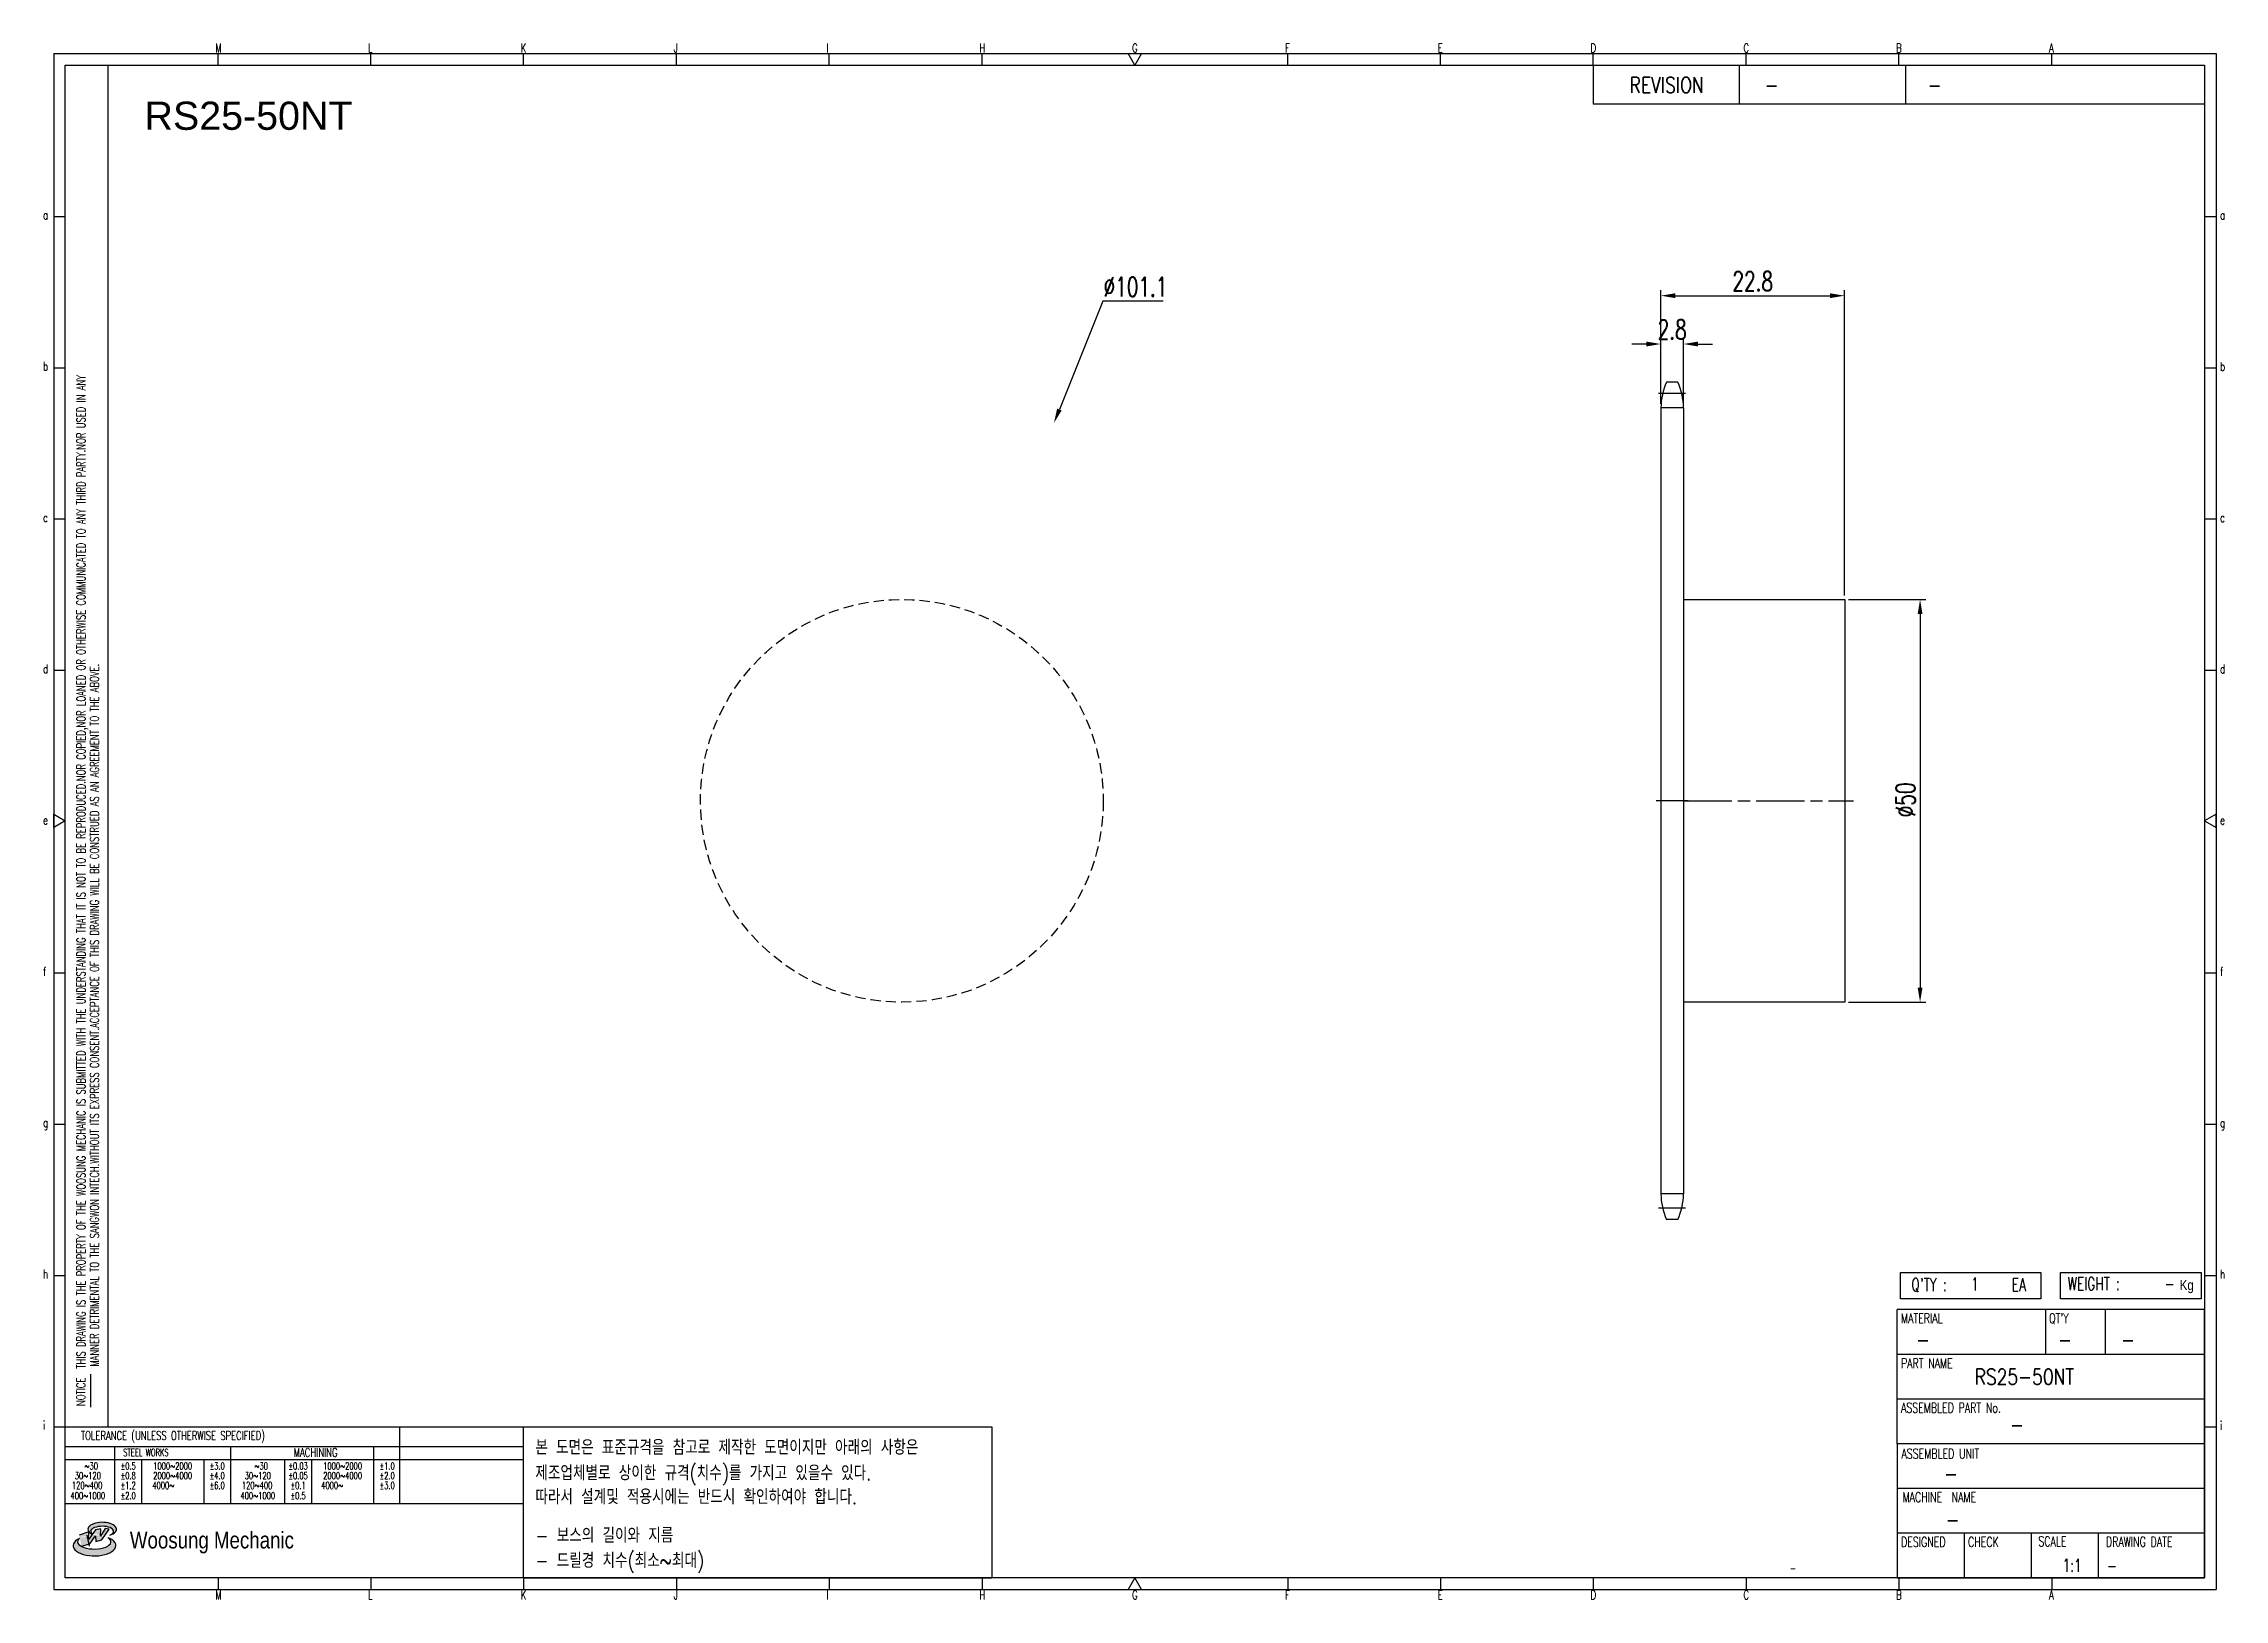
# Model space of a CAD drawing. Header units: millimetres. Extents: x -67969 to -67698, y 2116 to 2309.
import ezdxf
from ezdxf.enums import TextEntityAlignment as Align

# ---------------------------------------------------------------- set-up
doc = ezdxf.new("R2010")
doc.units = ezdxf.units.MM
for name, pattern in [('AM_ISO02W050', [7.5, 6, -1.5]), ('AM_ISO02W050x2', [3.75, 3, -0.75]), ('AM_ISO08W050', [18, 12, -1.5, 3, -1.5]), ('AM_ISO08W050x2', [9, 6, -0.75, 1.5, -0.75]), ('HIDDEN', [9.525, 6.35, -3.175])]:
    doc.linetypes.add(name, pattern=pattern)
for name, color, linetype, lineweight in [('AM_3N', 6, 'AM_ISO02W050', 25), ('AM_7', 4, 'AM_ISO08W050', 25), ('AM_7N', 4, 'AM_ISO08W050', 25)]:
    doc.layers.add(name, color=color, linetype=linetype, lineweight=lineweight)
for name, color, linetype in [('S-DIM', 7, 'Continuous'), ('TITLE', 7, 'Continuous'), ('도면레이아웃', 7, 'Continuous')]:
    doc.layers.add(name, color=color, linetype=linetype)
doc.styles.add('HAN', font='ROMANS.shx', dxfattribs={"width": 0.7, "bigfont": 'whgtxt.shx'})
doc.styles.add('HKD_ST2', font='romans.shx', dxfattribs={"width": 0.7, "height": 4, "bigfont": '@extfont2.shx'})
doc.styles.add('HSG', font='SIMPLEX.shx', dxfattribs={"width": 0.7, "bigfont": 'HSG.shx'})
doc.styles.add('ROMANS', font='romans.shx', dxfattribs={"width": 0.7, "bigfont": 'whgtxt.shx'})
doc.styles.add('SLDTEXTSTYLE4', font='arial.ttf', dxfattribs={"width": 0.8})
doc.styles.get("Standard").update_dxf_attribs({"font": 'arial.ttf'})
doc.dimstyles.new('APP3.5', dxfattribs={"dimtxt": 2.4, "dimasz": 1.8, "dimexe": 0.7, "dimexo": 0.5, "dimgap": 0.6, "dimtad": 1, "dimtoh": 1, "dimdec": 1, "dimrnd": 0.01, "dimzin": 9, "dimdsep": 46, "dimtxsty": 'HSG', "dimcen": 0, "dimclrd": 1, "dimclre": 1, "dimclrt": 256, "dimazin": 2, "dimtp": 1, "dimtm": 1, "dimtfac": 0.5, "dimtdec": 1, "dimtofl": 0, "dimtmove": 0, "dimatfit": 3, "dimfxl": 0.7, "dimtvp": 1, "dimtolj": 2, "dimlwd": -1, "dimlwe": -1, "dimarcsym": 0})

# ---------------------------------------------------------------- blocks, each defined once
blk = doc.blocks.new('fyjkfytuj')
for p, q in [((-66537.93, 409.63), (-66517.93, 409.63)), ((-66517.93, 409.63), (-66517.93, 359.63)), ((-66517.93, 359.63), (-66537.93, 359.63))]:
    blk.add_line(p, q)
at = {"layer": 'AM_7N', "linetype": 'AM_ISO08W050x2'}
blk.add_line((-66537.93, 384.63), (-66516.85, 384.63), dxfattribs=at)
blk = doc.blocks.new('SUYWSHJH')
at = {"layer": '도면레이아웃'}
h = blk.add_hatch(color=10, dxfattribs=at)
h.paths.add_polyline_path([(1.544, 35.177), (1.554, 34.966), (1.779, 35.034), (2.054, 35.422), (1.908, 35.446), (1.728, 35.167), (1.741, 35.439), (1.547, 35.405), (1.292, 35.041), (1.295, 35.33), (0.943, 35.208), (1.03, 34.8), (1.336, 34.885)])
edge = h.paths.add_edge_path()
edge.add_ellipse((1.795, 35.421), major_axis=(-0.53, 0), ratio=0.487785, start_angle=122.36065, end_angle=403.39574)
edge.add_line((1.411, 35.244), (1.419, 35.261))
edge.add_ellipse((1.798, 35.344), major_axis=(-0.423, 0), ratio=0.444396, start_angle=131.58977, end_angle=386.19408, ccw=False)
edge = h.paths.add_edge_path()
edge.add_ellipse((1.512, 34.815), major_axis=(-0.793, 0), ratio=0.480113, start_angle=314.67633, end_angle=590.85213)
edge.add_ellipse((1.501, 34.958), major_axis=(-0.62, 0), ratio=0.43311, start_angle=331.7024, end_angle=574.42495, ccw=False)
for p, q in [((0, 90.118), (80.15, 90.118)), ((0, 90.118), (0, 33.191)), ((6.089, 89.693), (6.089, 90.118)), ((11.753, 89.693), (11.753, 90.118)), ((17.418, 89.693), (17.418, 90.118)), ((23.082, 89.693), (23.082, 90.118)), ((28.746, 89.693), (28.746, 90.118)), ((34.411, 89.693), (34.411, 90.118)), ((45.739, 89.693), (45.739, 90.118)), ((51.404, 89.693), (51.404, 90.118)), ((57.068, 89.693), (57.068, 90.118)), ((62.732, 89.693), (62.732, 90.118)), ((68.397, 89.693), (68.397, 90.118)), ((74.061, 89.693), (74.061, 90.118)), ((80.15, 90.118), (80.15, 33.191)), ((0, 84.085), (0.425, 84.085)), ((79.725, 84.085), (80.15, 84.085)), ((0, 78.478), (0.425, 78.478)), ((79.725, 78.478), (80.15, 78.478)), ((0, 72.87), (0.425, 72.87)), ((79.725, 72.87), (80.15, 72.87)), ((0, 67.262), (0.425, 67.262)), ((79.725, 67.262), (80.15, 67.262)), ((0, 56.047), (0.425, 56.047)), ((79.725, 56.047), (80.15, 56.047)), ((0, 50.439), (0.425, 50.439)), ((79.725, 50.439), (80.15, 50.439)), ((0, 44.832), (0.425, 44.832)), ((79.725, 44.832), (80.15, 44.832)), ((1.377, 39.947), (1.377, 41.174)), ((0, 39.224), (0.425, 39.224)), ((79.725, 39.224), (80.15, 39.224)), ((0, 33.191), (80.15, 33.191)), ((6.089, 33.616), (6.089, 33.191)), ((11.753, 33.616), (11.753, 33.191)), ((17.418, 33.616), (17.418, 33.191)), ((23.082, 33.616), (23.082, 33.191)), ((28.746, 33.616), (28.746, 33.191)), ((34.411, 33.616), (34.411, 33.191)), ((45.739, 33.616), (45.739, 33.191)), ((51.404, 33.616), (51.404, 33.191)), ((57.068, 33.616), (57.068, 33.191)), ((62.732, 33.616), (62.732, 33.191)), ((68.397, 33.616), (68.397, 33.191)), ((74.061, 33.616), (74.061, 33.191))]:
    blk.add_line(p, q)
at = {"color": 2}
for p, q in [((2.017, 39.224), (2.017, 89.693)), ((0.425, 39.224), (17.418, 39.224)), ((12.816, 39.224), (12.816, 36.382)), ((17.418, 33.616), (17.418, 39.224)), ((0.425, 38.487), (17.418, 38.487)), ((0.425, 38.012), (17.418, 38.012)), ((2.257, 38.487), (2.257, 36.382)), ((3.257, 38.012), (3.257, 36.382)), ((5.557, 38.012), (5.557, 36.382)), ((6.557, 38.5), (6.557, 36.382)), ((8.557, 38.012), (8.557, 36.382)), ((9.557, 38.026), (9.557, 36.382)), ((11.857, 38.487), (11.857, 36.382)), ((0.425, 36.382), (17.418, 36.382))]:
    blk.add_line(p, q, dxfattribs=at)
at = {"color": 6, "ltscale": 0.5}
for p, q in [((57.068, 89.693), (57.068, 88.246)), ((62.47, 89.693), (62.47, 88.246)), ((68.635, 89.693), (68.635, 88.246)), ((79.725, 88.246), (57.068, 88.246)), ((68.336, 38.59), (68.336, 43.563)), ((79.725, 43.563), (68.336, 43.563)), ((73.827, 43.563), (73.827, 41.905)), ((76.037, 43.563), (76.037, 41.905)), ((79.725, 38.59), (79.725, 43.563)), ((79.725, 41.905), (68.336, 41.905)), ((79.725, 40.248), (68.336, 40.248)), ((68.336, 38.59), (68.336, 33.616)), ((79.725, 38.59), (68.336, 38.59)), ((79.725, 33.616), (79.725, 38.59)), ((79.725, 36.932), (68.336, 36.932)), ((79.725, 35.274), (68.336, 35.274)), ((70.822, 33.616), (70.822, 35.274)), ((73.309, 33.616), (73.309, 35.274)), ((75.796, 33.616), (75.796, 35.274)), ((68.336, 33.616), (79.725, 33.616))]:
    blk.add_line(p, q, dxfattribs=at)
for points in [[(40.075, 89.693), (39.83, 90.118), (40.32, 90.118)], [(0.425, 89.693), (79.725, 89.693), (79.725, 33.616), (0.425, 33.616)], [(0.425, 61.679), (0, 61.433), (0, 61.924)], [(79.725, 61.679), (80.15, 61.433), (80.15, 61.924)], [(40.075, 33.616), (39.83, 33.191), (40.32, 33.191)]]:
    blk.add_lwpolyline(points, close=True)
at = {"layer": 'TITLE', "color": 20}
for p, q in [((68.449, 43.961), (68.449, 44.936)), ((68.449, 44.936), (73.654, 44.936)), ((73.654, 44.936), (73.654, 43.961)), ((74.39, 43.961), (74.39, 44.936)), ((74.39, 44.936), (79.595, 44.936)), ((79.595, 44.936), (79.595, 43.961)), ((73.654, 43.961), (68.449, 43.961)), ((79.595, 43.961), (74.39, 43.961))]:
    blk.add_line(p, q, dxfattribs=at)
at = {"layer": '도면레이아웃'}
for p, q in [((1.295, 35.33), (0.943, 35.208)), ((1.03, 34.8), (1.336, 34.885)), ((1.224, 35.208), (1.311, 34.8)), ((1.224, 35.208), (1.224, 35.208)), ((1.547, 35.405), (1.292, 35.041)), ((1.292, 35.041), (1.295, 35.33)), ((1.336, 34.885), (1.544, 35.177)), ((1.419, 35.261), (1.411, 35.244)), ((1.544, 35.177), (1.554, 34.966)), ((1.741, 35.439), (1.547, 35.405)), ((1.554, 34.966), (1.779, 35.034)), ((1.908, 35.446), (1.728, 35.167)), ((1.728, 35.167), (1.741, 35.439)), ((1.779, 35.034), (2.054, 35.422)), ((2.054, 35.422), (1.908, 35.446))]:
    blk.add_line(p, q, dxfattribs=at)
for centre, major_axis, ratio, start_param, end_param in [((1.795, 35.421), (-0.53, 0), 0.487785, 2.135596, 7.040584), ((1.512, 34.815), (-0.793, 0), 0.480113, 5.492138, 10.312315), ((1.501, 34.958), (-0.62, 0), 0.43311, 5.789299, 10.025607), ((1.798, 35.344), (-0.423, 0), 0.444396, 2.296675, 6.740358)]:
    blk.add_ellipse(centre, major_axis=major_axis, ratio=ratio, start_param=start_param, end_param=end_param, dxfattribs=at)
at = {"color": 4, "style": 'HKD_ST2', "width": 0.7}
for s, p in [('M', (5.988, 90.164)), ('L', (11.652, 90.164)), ('K', (17.316, 90.164)), ('J', (22.981, 90.164)), ('I', (28.645, 90.164)), ('H', (34.309, 90.164)), ('G', (39.974, 90.164)), ('F', (45.638, 90.164)), ('E', (51.302, 90.164)), ('D', (56.967, 90.164)), ('C', (62.631, 90.164)), ('B', (68.295, 90.164)), ('A', (73.96, 90.164)), ('a', (-0.395, 83.976)), ('a', (80.305, 83.97)), ('b', (-0.395, 78.368)), ('b', (80.305, 78.362)), ('c', (-0.395, 72.76)), ('c', (80.305, 72.754)), ('d', (-0.395, 67.153)), ('d', (80.305, 67.147)), ('e', (-0.395, 61.545)), ('e', (80.305, 61.539)), ('f', (-0.395, 55.937)), ('f', (80.305, 55.931)), ('g', (-0.395, 50.33)), ('g', (80.305, 50.324)), ('h', (-0.395, 44.722)), ('h', (80.305, 44.716)), ('i', (-0.395, 39.114)), ('i', (80.305, 39.108)), ('M', (5.988, 32.824)), ('L', (11.652, 32.824)), ('K', (17.316, 32.824)), ('J', (22.981, 32.824)), ('I', (28.645, 32.824)), ('H', (34.309, 32.824)), ('G', (39.974, 32.824)), ('F', (45.638, 32.824)), ('E', (51.302, 32.824)), ('D', (56.967, 32.824)), ('C', (62.631, 32.824)), ('B', (68.295, 32.824)), ('A', (73.96, 32.824))]:
    blk.add_text(s, height=0.326, dxfattribs=at).set_placement(p)
for s, height, style, width, p in [('REVISION', 0.5806, 'HAN', 0.8, (58.415, 88.664)), ('-', 0.581, 'HAN', 0.8, (63.426, 88.664)), ('-', 0.581, 'HAN', 0.8, (69.468, 88.664)), ("Q'TY : ", 0.4746, 'HKD_ST2', 0.7, (68.857, 44.253)), ('1', 0.475, 'HKD_ST2', 0.7, (71.071, 44.275)), ('EA', 0.4746, 'HKD_ST2', 0.7, (72.578, 44.253)), ('WEIGHT : ', 0.4746, 'HKD_ST2', 0.7, (74.65, 44.286)), ('-', 0.581, 'HAN', 0.8, (69.029, 42.157)), ('-', 0.581, 'HAN', 0.8, (74.289, 42.157)), ('-', 0.581, 'HAN', 0.8, (76.623, 42.157)), ('-', 0.581, 'HAN', 0.8, (72.515, 39.013)), ('-', 0.581, 'HAN', 0.8, (70.067, 37.189)), ('-', 0.581, 'HAN', 0.8, (70.126, 35.48)), ('1:1', 0.4746, 'HKD_ST2', 0.7, (74.458, 33.848)), ('-', 0.475, 'HKD_ST2', 0.7, (76.112, 33.837))]:
    blk.add_text(s, height=height, dxfattribs=dict(style=style, width=width)).set_placement(p)
at = {"color": 2, "style": 'HKD_ST2', "width": 0.7}
for s, p in [(' THIS DRAWING IS THE PROPERTY OF THE WOOSUNG MECHANIC IS SUBMITTED WITH THE UNDERSTANDING THAT IT IS NOT TO BE REPRODUCED.NOR COPIED,NOR LOANED OR OTHERWISE COMMUNICATED TO ANY THIRD PARTY.NOR USED IN ANY', (1.173, 41.217)), ('MANNER DETRIMENTAL TO THE SANGWON INTECH.WITHOUT ITS EXPRESS CONSENT.ACCEPTANCE OF THIS DRAWING WILL BE CONSTRUED AS AN AGREEMENT TO THE ABOVE.', (1.672, 41.447))]:
    blk.add_text(s, height=0.326266, rotation=90, dxfattribs=at).set_placement(p)
at = {"style": 'HKD_ST2', "width": 0.7}
blk.add_text('-', height=0.475, dxfattribs=at).set_placement((78.613, 44.286), align=Align.RIGHT)
at = {"color": 4, "style": 'HKD_ST2', "width": 0.7}
for s, height, p in [('MATERIAL', 0.3651, (68.474, 43.425)), ("QT'Y", 0.3651, (73.965, 43.425)), ('PART NAME', 0.3651, (68.474, 41.756)), ('ASSEMBLED PART No.', 0.36511, (68.474, 40.109)), ('ASSEMBLED UNIT', 0.36511, (68.49, 38.408)), ('MACHINE  NAME', 0.36511, (68.532, 36.794)), ('DESIGNED', 0.3651, (68.474, 35.136)), ('CHECK', 0.3651, (70.961, 35.136)), ('SCALE', 0.3651, (73.566, 35.153)), ('DRAWING DATE', 0.36511, (76.071, 35.141))]:
    blk.add_text(s, height=height, dxfattribs=at).set_placement(p, align=Align.TOP_LEFT)
at = {"style": 'HKD_ST2', "width": 0.7}
blk.add_text('NOTICE', height=0.3263, rotation=90, dxfattribs=at).set_placement((1.163, 39.988))
for s, height, style, width, p in [('TOLERANCE (UNLESS OTHERWISE SPECIFIED)', 0.32627, 'HKD_ST2', 0.7, (4.417, 38.896)), ('-', 0.326, 'ROMANS', 0.65, (64.469, 33.975))]:
    blk.add_text(s, height=height, dxfattribs=dict(style=style, width=width)).set_placement(p, align=Align.MIDDLE_CENTER)
at = {"color": 4, "style": 'HKD_ST2', "width": 0.7}
for s, height, p in [('STEEL WORKS', 0.26101, (3.416, 38.268)), ('MACHINING', 0.3263, (9.707, 38.27)), ('%%P0.5', 0.261, (2.757, 37.762)), ('%%P0.8', 0.261, (2.757, 37.411)), ('%%P3.0', 0.261, (6.057, 37.762)), ('%%P4.0', 0.261, (6.057, 37.411)), ('%%P0.03', 0.261, (9.057, 37.762)), ('%%P0.05', 0.261, (9.057, 37.411)), ('%%P1.0', 0.261, (12.357, 37.762)), ('%%P2.0', 0.261, (12.357, 37.411)), ('%%P1.2', 0.261, (2.757, 37.045)), ('%%P2.0', 0.261, (2.757, 36.67)), ('%%P6.0', 0.261, (6.057, 37.045)), ('%%P0.1', 0.261, (9.057, 37.045)), ('%%P0.5', 0.261, (9.057, 36.67)), ('%%P3.0', 0.261, (12.357, 37.045))]:
    blk.add_text(s, height=height, dxfattribs=at).set_placement(p, align=Align.MIDDLE)
for s, height, p in [('30%%126120', 0.261, (1.263, 37.411)), ('%%12630', 0.261, (1.389, 37.762)), ('2000%%1264000', 0.26101, (4.407, 37.411)), ('1000%%1262000', 0.26101, (4.407, 37.762)), ('30%%126120', 0.261, (7.563, 37.411)), ('%%12630', 0.261, (7.689, 37.762)), ('2000%%1264000', 0.26101, (10.707, 37.411)), ('1000%%1262000', 0.26101, (10.707, 37.762)), ('400%%1261000', 0.26101, (1.263, 36.67)), ('120%%126400', 0.26101, (1.237, 37.045)), ('4000%%126', 0.261, (4.061, 37.045)), ('400%%1261000', 0.26101, (7.563, 36.67)), ('120%%126400', 0.26101, (7.537, 37.045)), ('4000%%126', 0.261, (10.321, 37.045))]:
    blk.add_text(s, height=height, dxfattribs=at).set_placement(p, align=Align.MIDDLE_CENTER)
at = {"color": 1, "style": 'SLDTEXTSTYLE4', "width": 0.8}
blk.add_text('Woosung Mechanic', height=0.61957, dxfattribs=at).set_placement((2.822, 34.711))
at = {"layer": 'TITLE', "width": 0.8}
blk.add_text('Kg', height=0.3789, dxfattribs=at).set_placement((78.807, 44.286))
blk = doc.blocks.new('*D17')
at = {"layer": 'Defpoints', "color": 0, "transparency": 16777216}
for p in [(-67765.18, 2272.11), (-67767.98, 2264.18), (-67765.18, 2264.18)]:
    blk.add_point(p, dxfattribs=at)
at = {"layer": 'S-DIM', "color": 1, "transparency": 16777216}
for p, q in [((-67769.78, 2272.11), (-67771.58, 2272.11)), ((-67767.98, 2264.68), (-67767.98, 2272.81)), ((-67765.18, 2264.68), (-67765.18, 2272.81)), ((-67763.38, 2272.11), (-67761.58, 2272.11))]:
    blk.add_line(p, q, dxfattribs=at)
for points in [[(-67769.78, 2272.41), (-67769.78, 2271.81), (-67767.98, 2272.11)], [(-67763.38, 2272.41), (-67763.38, 2271.81), (-67765.18, 2272.11)]]:
    blk.add_solid(points, dxfattribs=at)
at = {"layer": 'S-DIM', "transparency": 16777216, "insert": (-67766.58, 2273.91), "char_height": 2.4, "attachment_point": 5, "style": 'HSG'}
blk.add_mtext('\\A2;2.8', dxfattribs=at)
blk = doc.blocks.new('*D18')
at = {"layer": 'Defpoints', "color": 0, "transparency": 16777216}
for p in [(-67745.18, 2278.11), (-67767.98, 2264.18), (-67745.18, 2240.41)]:
    blk.add_point(p, dxfattribs=at)
at = {"layer": 'S-DIM', "color": 1, "transparency": 16777216}
for p, q in [((-67767.98, 2264.68), (-67767.98, 2278.81)), ((-67766.18, 2278.11), (-67746.98, 2278.11)), ((-67745.18, 2240.91), (-67745.18, 2278.81))]:
    blk.add_line(p, q, dxfattribs=at)
for points in [[(-67766.18, 2278.41), (-67766.18, 2277.81), (-67767.98, 2278.11)], [(-67746.98, 2278.41), (-67746.98, 2277.81), (-67745.18, 2278.11)]]:
    blk.add_solid(points, dxfattribs=at)
at = {"layer": 'S-DIM', "transparency": 16777216, "insert": (-67756.58, 2279.91), "char_height": 2.4, "attachment_point": 5, "style": 'HSG'}
blk.add_mtext('\\A2;22.8', dxfattribs=at)
blk = doc.blocks.new('*D19')
at = {"layer": 'Defpoints', "color": 0, "transparency": 16777216}
for p in [(-67745.18, 2240.41), (-67745.18, 2190.41), (-67735.81, 2190.41)]:
    blk.add_point(p, dxfattribs=at)
at = {"layer": 'S-DIM', "color": 1, "transparency": 16777216}
for p, q in [((-67744.68, 2240.41), (-67735.11, 2240.41)), ((-67735.81, 2238.61), (-67735.81, 2192.21)), ((-67744.68, 2190.41), (-67735.11, 2190.41))]:
    blk.add_line(p, q, dxfattribs=at)
for points in [[(-67736.11, 2238.61), (-67735.51, 2238.61), (-67735.81, 2240.41)], [(-67736.11, 2192.21), (-67735.51, 2192.21), (-67735.81, 2190.41)]]:
    blk.add_solid(points, dxfattribs=at)
at = {"layer": 'S-DIM', "transparency": 16777216, "insert": (-67737.61, 2215.53), "char_height": 2.4, "attachment_point": 5, "rotation": 90, "style": 'HSG'}
blk.add_mtext('\\A2;%%c50', dxfattribs=at)
blk = doc.blocks.new('*D20')
at = {"layer": 'Defpoints', "color": 0, "transparency": 16777216}
for p in [(-67843.32, 2262.32), (-67881.08, 2168.5)]:
    blk.add_point(p, dxfattribs=at)
at = {"layer": 'S-DIM', "color": 1, "transparency": 16777216}
for p, q in [((-67837.24, 2277.42), (-67842.65, 2263.99)), ((-67829.76, 2277.42), (-67837.24, 2277.42))]:
    blk.add_line(p, q, dxfattribs=at)
blk.add_solid([(-67842.93, 2264.1), (-67842.37, 2263.87), (-67843.32, 2262.32)], dxfattribs=at)
at = {"layer": 'S-DIM', "transparency": 16777216, "insert": (-67833.2, 2279.22), "char_height": 2.4, "attachment_point": 5, "style": 'HSG'}
blk.add_mtext('\\A2;∅101.1', dxfattribs=at)

msp = doc.modelspace()

# ---------------------------------------------------------------- linework, layer by layer
for p, q in [((-67765.89, 2267.38), (-67767.27, 2267.38)), ((-67767.98, 2264.18), (-67767.98, 2166.64)), ((-67765.18, 2264.18), (-67765.18, 2166.64)), ((-67765.89, 2163.44), (-67767.27, 2163.44))]:
    msp.add_line(p, q)
at = {"color": 4}
msp.add_lwpolyline([(-67909.16, 2137.72), (-67851.02, 2137.72), (-67851.02, 2118.94), (-67909.16, 2118.94)], close=True, dxfattribs=at)
at = {"color": 2, "linetype": 'HIDDEN', "ltscale": 0.2}
msp.add_circle((-67862.2, 2215.41), 25, dxfattribs=at)
for centre, start, end in [((-67760.38, 2264.18), 155.0989, 180), ((-67772.78, 2264.18), 0, 24.9011), ((-67760.38, 2166.64), 180, 204.9011), ((-67772.78, 2166.64), 335.0989, 0)]:
    msp.add_arc(centre, 7.6, start, end)
at = {"layer": 'AM_3N', "linetype": 'AM_ISO02W050x2'}
for p, q in [((-67765.18, 2264.18), (-67767.98, 2264.18)), ((-67765.18, 2166.64), (-67767.98, 2166.64))]:
    msp.add_line(p, q, dxfattribs=at)
at = {"layer": 'AM_7', "linetype": 'AM_ISO08W050x2'}
for p, q in [((-67764.91, 2265.97), (-67768.29, 2265.97)), ((-67764.6, 2215.41), (-67768.56, 2215.41)), ((-67764.91, 2164.84), (-67768.29, 2164.84))]:
    msp.add_line(p, q, dxfattribs=at)

# ---------------------------------------------------------------- block references
at = {"xscale": 3.34878058944, "yscale": 3.34878058944, "zscale": 3.34878058944}
msp.add_blockref('SUYWSHJH', (-67967.48, 2006.37), dxfattribs=at)
msp.add_blockref('fyjkfytuj', (-1227.24, 1830.78))

# ---------------------------------------------------------------- texts
at = {"color": 2}
msp.add_text('RS25-50NT', height=3.499, dxfattribs=at).set_placement((-67956.21, 2298.7))
at = {"style": 'HAN', "width": 0.8}
msp.add_text('RS25-50NT', height=1.944, dxfattribs=at).set_placement((-67729.03, 2142.95))
at = {"color": 4, "style": 'HAN', "width": 0.8}
for s, p in [('본 도면은 표준규격을 참고로 제작한 도면이지만 아래의 사항은', (-67907.7, 2134.24)), ('제조업체별로 상이한 규격(치수)를 가지고 있을수 있다.', (-67907.7, 2131.06)), ('따라서 설계및 적용시에는 반드시 확인하여야 합니다.', (-67907.7, 2128.1)), ('- 보스의 길이와 지름', (-67907.7, 2123.32)), ('- 드릴경 치수(최소~최대)', (-67907.7, 2120.19))]:
    msp.add_text(s, height=1.8397, dxfattribs=at).set_placement(p)

# ---------------------------------------------------------------- dimensions: what is measured, and where the dimension line sits
at = {"layer": 'S-DIM'}
dim = msp.add_diameter_dim_2p(p1=(-67881.08, 2168.5), p2=(-67843.32, 2262.32), dimstyle='APP3.5', dxfattribs=at)
dim.commit()
dim.dimension.update_dxf_attribs({"geometry": '*D20', "text_midpoint": (-67833.2, 2277.42), "dimtype": 163})
dim = msp.add_linear_dim(base=(-67745.18, 2278.11), p1=(-67767.98, 2264.18), p2=(-67745.18, 2240.41), dimstyle='APP3.5', dxfattribs=at)
dim.commit()
dim.dimension.update_dxf_attribs({"geometry": '*D18', "text_midpoint": (-67756.58, 2279.91)})
dim = msp.add_linear_dim(base=(-67765.18, 2272.11), p1=(-67767.98, 2264.18), p2=(-67765.18, 2264.18), dimstyle='APP3.5', dxfattribs=at)
dim.commit()
dim.dimension.update_dxf_attribs({"geometry": '*D17', "text_midpoint": (-67766.58, 2272.11), "dimtype": 160})
dim = msp.add_linear_dim(base=(-67735.81, 2190.41), p1=(-67745.18, 2240.41), p2=(-67745.18, 2190.41), angle=90, text='%%c<>', dimstyle='APP3.5', dxfattribs=at)
dim.commit()
dim.dimension.update_dxf_attribs({"geometry": '*D19', "text_midpoint": (-67735.81, 2215.53), "dimtype": 160})

doc.saveas('drawing.dxf')
